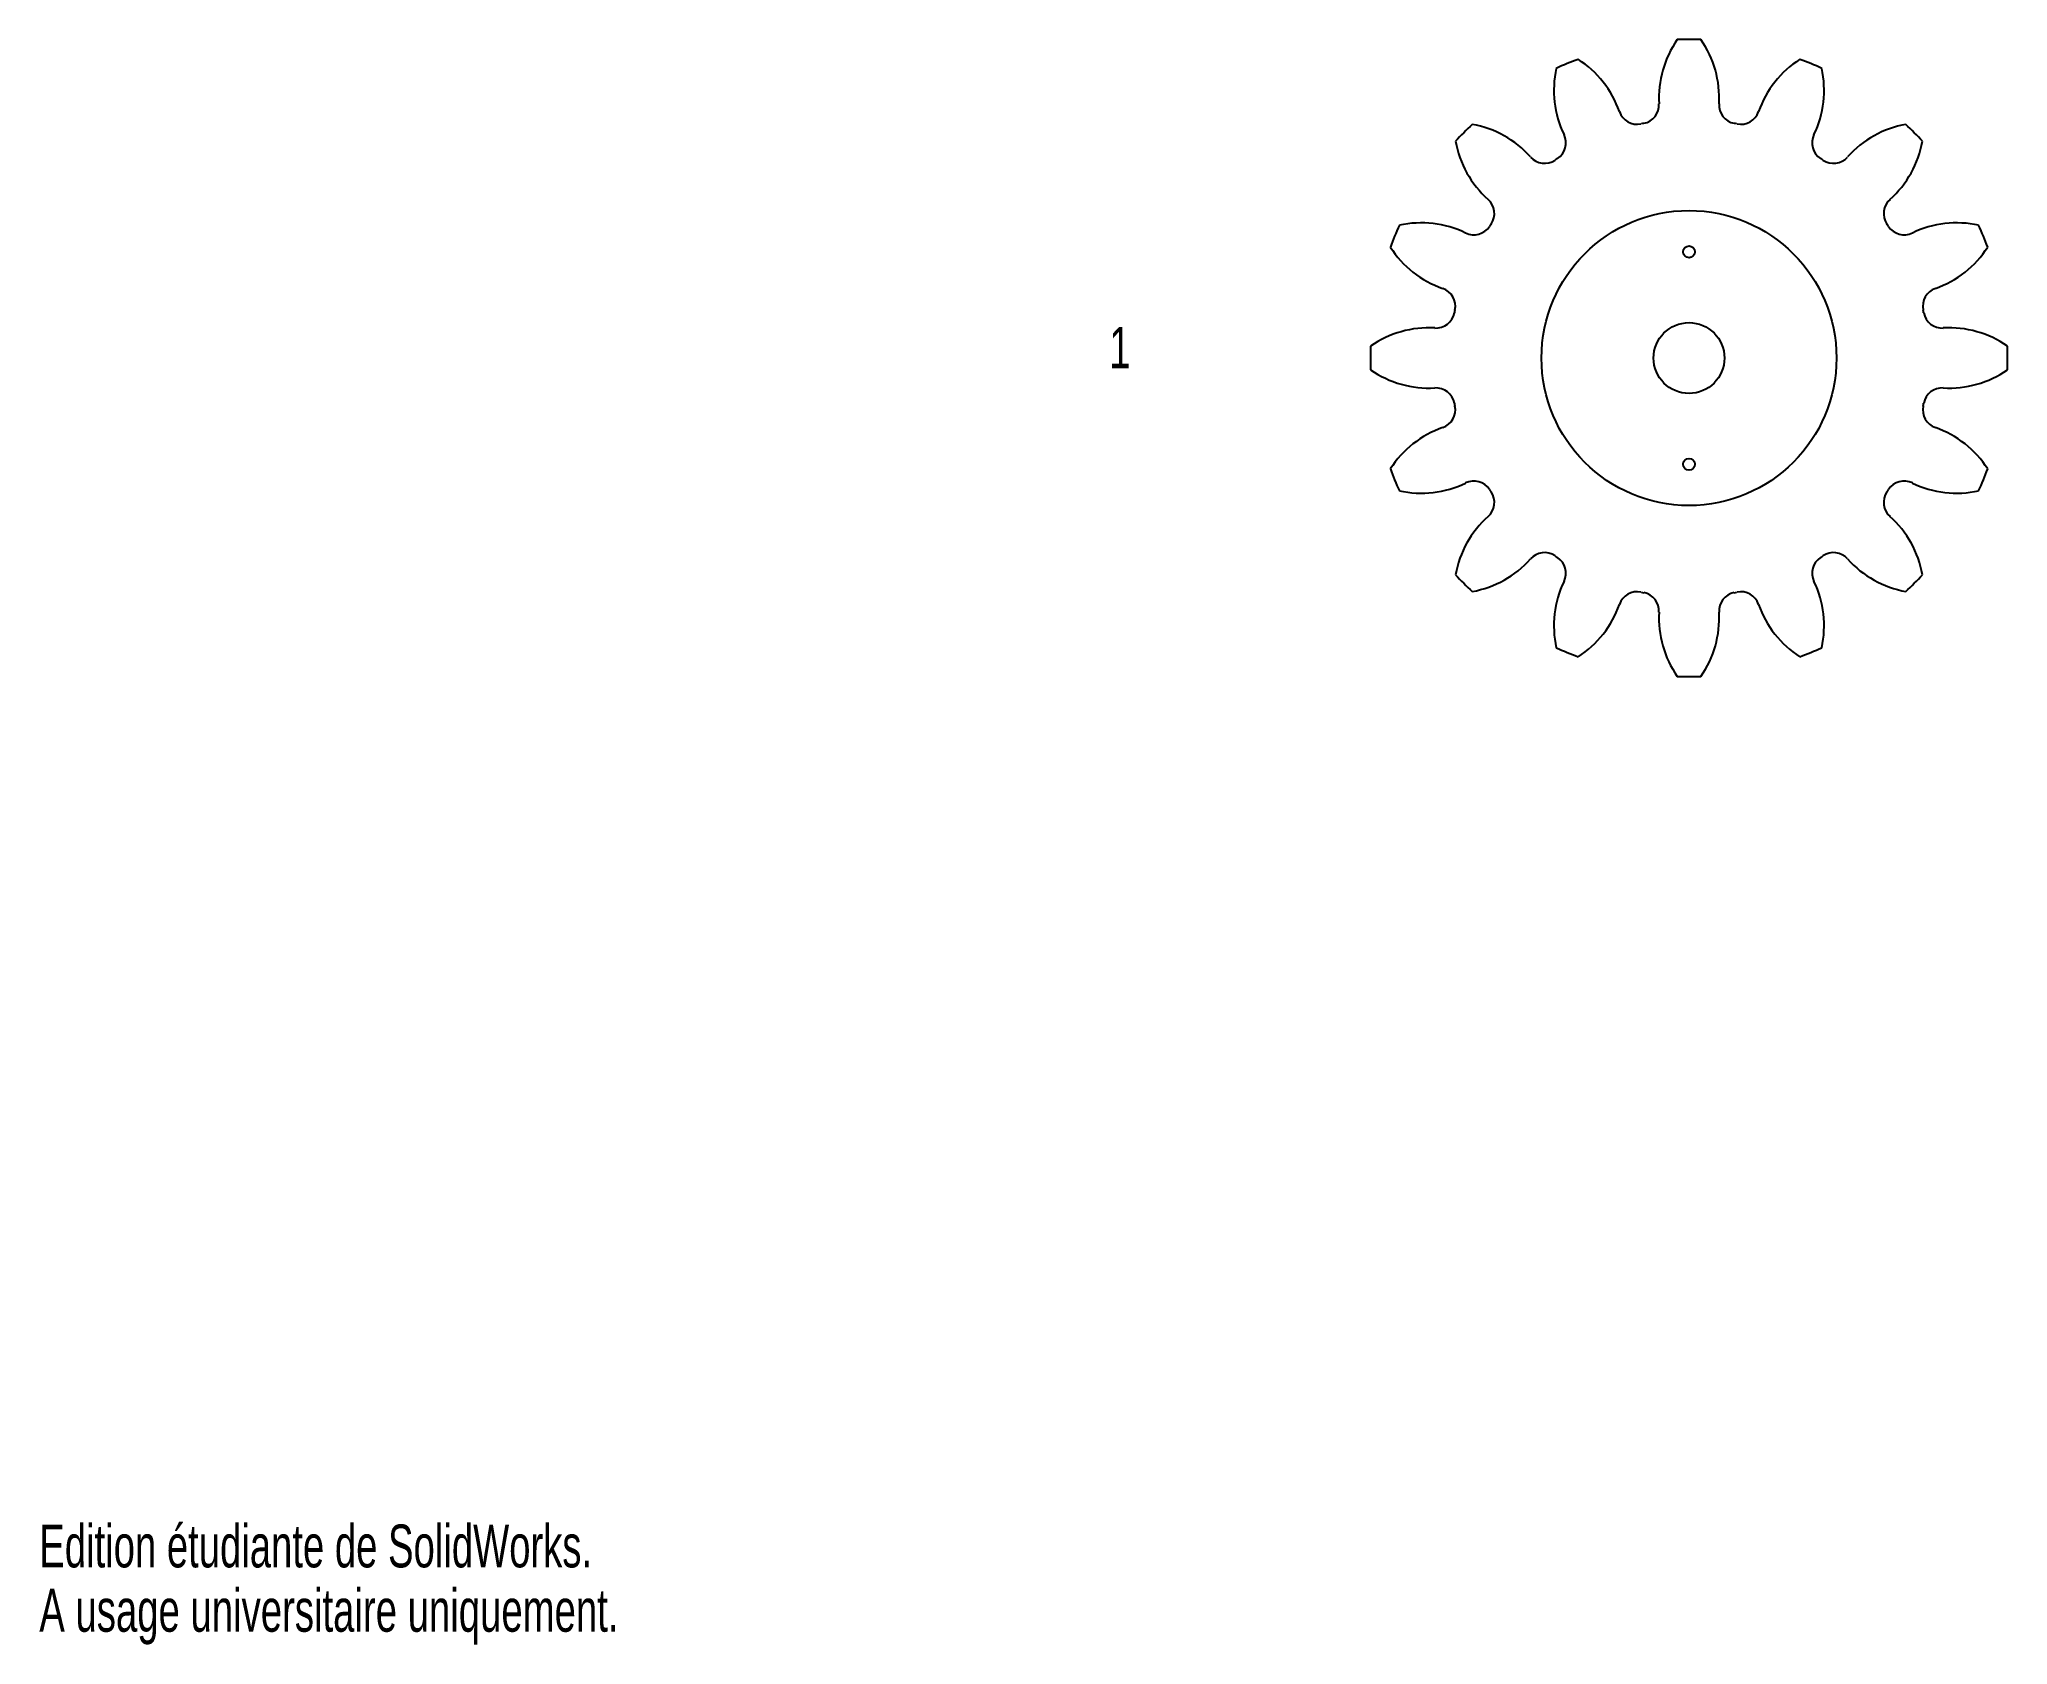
# Model space of a CAD drawing. Extents: x 0 to 167, y 0 to 136.
import ezdxf
from ezdxf.enums import TextEntityAlignment as Align

# ---------------------------------------------------------------- set-up
doc = ezdxf.new("R2010")
doc.units = 0
doc.layers.get('0').update_dxf_attribs({"linetype": 'CONTINUOUS'})

msp = doc.modelspace()

# ---------------------------------------------------------------- linework, layer by layer
at = {"color": 7, "linetype": 'CONTINUOUS'}
for centre, radius in [((139.8, 109.02), 12.5), ((139.8, 118.02), 0.5), ((139.8, 109.02), 3), ((139.8, 100.02), 0.5)]:
    msp.add_circle(centre, radius, dxfattribs=at)
for centre, radius, start, end in [((145.91, 131.05), 8.66, 145.1272, 183.2231), ((139.8, 109.02), 27, 87.881, 92.119), ((133.7, 131.05), 8.66, 356.7769, 34.8728), ((137.01, 131.71), 8.66, 167.6272, 205.7231), ((139.8, 109.02), 27, 110.381, 114.619), ((125.73, 127.04), 8.66, 19.2769, 57.3728), ((153.87, 127.04), 8.66, 122.6272, 160.7231), ((139.8, 109.02), 27, 65.381, 69.619), ((142.59, 131.71), 8.66, 334.2769, 12.3728), ((135.66, 130.48), 1.6, 280.9135, 3.2231), ((143.94, 130.48), 1.6, 176.7769, 259.0865), ((139.8, 109.02), 27, 132.881, 137.119), ((119.91, 120.29), 8.66, 41.7769, 79.8728), ((135.41, 130.43), 1.6, 199.2769, 281.5865), ((139.8, 109.02), 20.25, 100.9135, 101.5865), ((139.8, 109.02), 20.25, 78.4135, 79.0865), ((144.19, 130.43), 1.6, 258.4135, 340.7231), ((159.7, 120.29), 8.66, 100.1272, 138.2231), ((139.8, 109.02), 27, 42.881, 47.119), ((128.54, 128.92), 8.66, 190.1272, 228.2231), ((127.77, 127.26), 1.6, 303.4135, 25.7231), ((151.83, 127.26), 1.6, 154.2769, 236.5865), ((151.06, 128.92), 8.66, 311.7769, 349.8728), ((127.56, 127.12), 1.6, 221.7769, 304.0865), ((139.8, 109.02), 20.25, 123.4135, 124.0865), ((139.8, 109.02), 20.25, 55.9135, 56.5865), ((152.05, 127.12), 1.6, 235.9135, 318.2231), ((121.71, 121.27), 1.6, 325.9135, 48.2231), ((157.9, 121.27), 1.6, 131.7769, 214.0865), ((139.8, 109.02), 27, 155.381, 159.619), ((117.11, 111.81), 8.66, 64.2769, 102.3728), ((121.56, 121.06), 1.6, 244.2769, 326.5865), ((139.8, 109.02), 20.25, 145.9135, 146.5865), ((139.8, 109.02), 20.25, 33.4135, 34.0865), ((158.04, 121.06), 1.6, 213.4135, 295.7231), ((162.49, 111.81), 8.66, 77.6272, 115.7231), ((139.8, 109.02), 27, 20.381, 24.619), ((121.78, 123.09), 8.66, 212.6272, 250.7231), ((157.82, 123.09), 8.66, 289.2769, 327.3728), ((118.4, 113.41), 1.6, 348.4135, 70.7231), ((161.21, 113.41), 1.6, 109.2769, 191.5865), ((118.35, 113.16), 1.6, 266.7769, 349.0865), ((139.8, 109.02), 20.25, 168.4135, 169.0865), ((139.8, 109.02), 20.25, 10.9135, 11.5865), ((161.26, 113.16), 1.6, 190.9135, 273.2231), ((117.77, 102.92), 8.66, 86.7769, 124.8728), ((161.83, 102.92), 8.66, 55.1272, 93.2231), ((139.8, 109.02), 27, 177.881, 182.119), ((139.8, 109.02), 27, 357.881, 2.119), ((117.77, 115.13), 8.66, 235.1272, 273.2231), ((161.83, 115.13), 8.66, 266.7769, 304.8728), ((118.35, 104.89), 1.6, 10.9135, 93.2231), ((139.8, 109.02), 20.25, 190.9135, 191.5865), ((139.8, 109.02), 20.25, 348.4135, 349.0865), ((161.26, 104.89), 1.6, 86.7769, 169.0865), ((118.4, 104.63), 1.6, 289.2769, 11.5865), ((161.21, 104.63), 1.6, 168.4135, 250.7231), ((121.78, 94.95), 8.66, 109.2769, 147.3728), ((157.82, 94.95), 8.66, 32.6272, 70.7231), ((139.8, 109.02), 27, 200.381, 204.619), ((117.11, 106.23), 8.66, 257.6272, 295.7231), ((121.56, 96.99), 1.6, 33.4135, 115.7231), ((158.04, 96.99), 1.6, 64.2769, 146.5865), ((162.49, 106.23), 8.66, 244.2769, 282.3728), ((139.8, 109.02), 27, 335.381, 339.619), ((121.71, 96.78), 1.6, 311.7769, 34.0865), ((139.8, 109.02), 20.25, 213.4135, 214.0865), ((157.9, 96.78), 1.6, 145.9135, 228.2231), ((139.8, 109.02), 20.25, 325.9135, 326.5865), ((128.54, 89.13), 8.66, 131.7769, 169.8728), ((151.06, 89.13), 8.66, 10.1272, 48.2231), ((119.91, 97.76), 8.66, 280.1272, 318.2231), ((127.56, 90.93), 1.6, 55.9135, 138.2231), ((139.8, 109.02), 20.25, 235.9135, 236.5865), ((127.77, 90.78), 1.6, 334.2769, 56.5865), ((151.83, 90.78), 1.6, 123.4135, 205.7231), ((139.8, 109.02), 20.25, 303.4135, 304.0865), ((152.05, 90.93), 1.6, 41.7769, 124.0865), ((159.7, 97.76), 8.66, 221.7769, 259.8728), ((139.8, 109.02), 27, 222.881, 227.119), ((137.01, 86.33), 8.66, 154.2769, 192.3728), ((142.59, 86.33), 8.66, 347.6272, 25.7231), ((139.8, 109.02), 27, 312.881, 317.119), ((135.41, 87.62), 1.6, 78.4135, 160.7231), ((139.8, 109.02), 20.25, 258.4135, 259.0865), ((135.66, 87.57), 1.6, 356.7769, 79.0865), ((143.94, 87.57), 1.6, 100.9135, 183.2231), ((139.8, 109.02), 20.25, 280.9135, 281.5865), ((144.19, 87.62), 1.6, 19.2769, 101.5865), ((125.73, 91), 8.66, 302.6272, 340.7231), ((145.91, 86.99), 8.66, 176.7769, 214.8728), ((133.7, 86.99), 8.66, 325.1272, 3.2231), ((153.87, 91), 8.66, 199.2769, 237.3728), ((139.8, 109.02), 27, 245.381, 249.619), ((139.8, 109.02), 27, 290.381, 294.619), ((139.8, 109.02), 27, 267.881, 272.119)]:
    msp.add_arc(centre, radius, start, end, dxfattribs=at)

# ---------------------------------------------------------------- texts
for s, height, width, p in [('1', 3.5, 0.7, (90.66, 107.11)), ('Edition étudiante de SolidWorks.', 3.633, 0.667188, (0, 5.45)), ('A usage universitaire uniquement.', 3.633, 0.668182, (0, 0))]:
    msp.add_text(s, height=height, dxfattribs=dict(at, width=width)).set_placement(p, align=Align.BOTTOM_LEFT)

doc.saveas('drawing.dxf')
